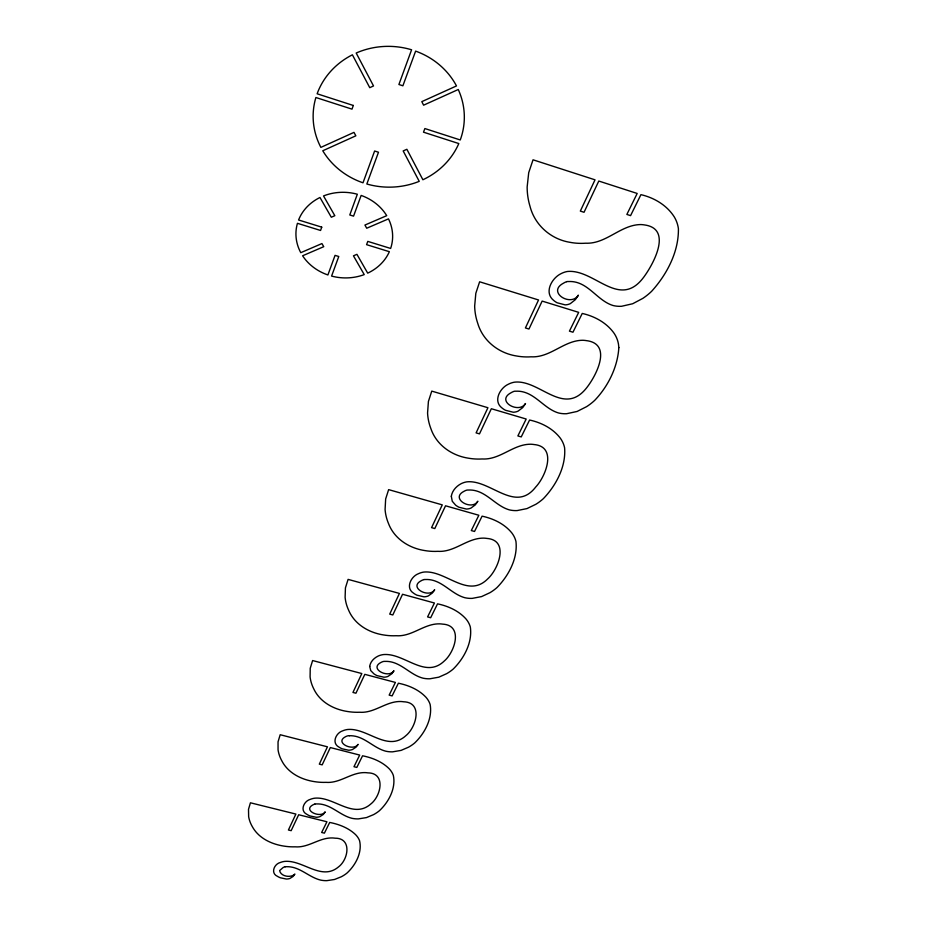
<?xml version="1.0" encoding="UTF-8"?>
<svg xmlns="http://www.w3.org/2000/svg" width="927" height="927" viewBox="0 0 927 927"><rect width="100%" height="100%" fill="white"/><g stroke="black" fill="none" stroke-linecap="round" stroke-linejoin="round"><path stroke-width="1.39" d="M566.698 281.692L566.026 281.901A14.623 12.352 -10.3 0 0 563.546 283.164C546.432 292.063 570.939 307.312 578.378 295.168L575.343 299.676L570.337 303.627A10.684 9.027 -9.8 0 1 565.146 304.867L557.15 302.781A22.016 18.656 -10.4 0 1 553.396 300.174C543.882 292.283 551.843 278.158 560.835 273.766A19.282 16.338 -10.4 0 1 567.173 271.518C594.497 268.563 619.306 310.139 643.72 277.196C653.326 264.23 672.967 228.656 644.346 224.913A22.769 19.305 -16 0 0 640.511 224.566C620.395 224.902 606.293 244.125 585.609 243.21A54.902 48.053 -15.4 0 1 569.792 242.283C550.777 239.166 534.694 224.983 529.977 206.176A85.748 74.844 -17.9 0 1 527.15 186.976L528.714 172.654L533.037 159.803L595.018 179.826L580.325 211.089L584.045 212.283L598.784 181.043L637.185 193.453L626.861 214.438L630.569 215.632L640.928 194.658C654.207 197.706 666.895 205.261 674.288 216.93A42.503 36.165 -16.3 0 1 678.402 228.61C678.854 251.785 666.884 274.485 651.565 291.368A59.734 50.742 -13.7 0 1 642.874 298.355L632.678 303.743L621.577 306.281A25.284 21.205 -13.3 0 1 612.99 305.493C596.571 300.452 587.672 280.487 568.552 281.541A5.608 4.762 -10.3 0 0 566.687 281.646M314.832 804.103L315.307 803.987A4.171 2.723 4.7 0 1 316.617 803.929C330.348 803.373 339.444 815.25 351.936 818.309A18.633 12.213 3.6 0 0 358.401 818.889L366.455 817.591L373.546 814.636A43.94 29.038 4 0 0 379.375 810.754C388.68 802.075 396.072 788.379 393.349 775.447A31.031 20.672 3.5 0 0 389.224 768.796C382.086 761.658 372.318 757.73 362.561 755.795L356.825 767.429L353.975 766.71L359.699 755.065L330.325 747.556L322.179 764.856L319.317 764.138L327.44 746.814L280.186 734.729L278.042 741.832L278.054 749.816A62.294 42.236 4.2 0 0 281.715 760.627C287.926 772.909 301.09 779.549 314.218 781.6A40.139 27.08 4.7 0 0 326.014 782.353C340.116 783.5 351.159 772.261 364.983 772.608A16.64 11.054 3.4 0 1 367.845 772.863C386.142 772.979 381.02 796.05 370.846 803.964C353.083 819.595 333.894 796.328 314.786 798.182A14.311 9.363 4.6 0 0 310.267 799.375C303.766 801.079 299.537 810.905 306.988 814.393A16.338 10.684 4.7 0 0 310.012 815.945L316.165 817.255A7.949 5.18 4.7 0 0 319.931 816.617L323.326 814.427L325.192 811.878C320.812 818.738 302.075 810.395 313.083 804.787A10.857 7.092 4.6 0 1 314.821 804.091M423.929 579.607L423.372 579.757A12.41 9.224 1.1 0 0 421.333 580.673C407.915 587.37 429.143 598.854 434.67 589.723L432.33 593.037L428.286 595.934A9.073 6.732 1.3 0 1 423.906 596.803L416.953 595.18A18.679 13.917 1.2 0 1 413.604 593.199C405.169 588.008 410.997 576.385 418.483 573.686A16.362 12.178 1.2 0 1 423.766 572.075C445.702 569.804 467.614 599.19 487.718 578.877C498.541 569.155 509.526 540.082 486.791 538.413A19.108 14.426 -1.2 0 0 483.512 538.123C467.092 537.996 454.693 552.457 437.88 551.333A46.118 35.562 0.6 0 1 424.369 550.499C408.888 548.054 394.207 538.61 388.517 523.546A71.68 55.504 -0.4 0 1 385.087 509.433L385.655 498.969L388.633 489.63L442.272 504.867L431.565 527.637L434.809 528.552L445.539 505.794L478.842 515.25L471.31 530.557L474.531 531.461L482.086 516.165C493.291 518.552 504.369 523.825 511.75 532.828A35.643 26.999 -1.1 0 1 515.957 541.461C517.892 558.471 508.668 575.702 496.965 587.579A50.371 37.868 -0.1 0 1 489.954 592.689L481.577 596.594L472.237 598.378A21.344 15.875 -0.5 0 1 464.856 597.718C450.673 593.871 441.403 578.715 425.435 579.514A4.762 3.546 1.3 0 0 423.917 579.572M285.273 866.768L284.821 866.872A10.429 6.535 5.2 0 0 283.164 867.498L279.63 870.569C280.603 876.502 290.951 878.205 294.89 874.08L293.141 876.421L289.931 878.448A7.636 4.774 5.3 0 1 286.327 879.028L280.406 877.799A15.701 9.861 5.2 0 1 277.474 876.351C270.313 873.28 274.125 863.952 280.36 862.492A13.754 8.633 5.2 0 1 284.67 861.403C302.99 859.677 321.414 881.322 338.517 866.907C348.482 859.433 352.133 837.996 335.064 838.193A15.968 10.185 4.2 0 0 332.318 837.95C319.189 837.568 308.529 847.962 295.157 846.826A38.505 24.913 5.3 0 1 283.836 846.084C271.321 844.149 258.633 838.17 252.329 826.652A59.734 38.841 4.9 0 1 248.645 816.675L248.506 809.317L250.429 802.794L295.887 814.068L288.413 830.001L291.159 830.673L298.668 814.752L326.93 821.762L321.657 832.469L324.404 833.153L329.688 822.446C339.039 824.265 348.436 827.869 355.458 834.509A29.768 19.038 4.3 0 1 359.549 840.65C362.434 852.527 355.516 865.32 346.825 873.199A42.178 26.756 4.7 0 1 341.31 876.768L334.566 879.468L326.872 880.65A17.891 11.263 4.4 0 1 320.649 880.105C308.633 877.243 299.641 866.235 286.524 866.71A3.998 2.514 5.3 0 0 285.261 866.745M349.305 735.737C363.697 735.111 372.886 747.938 385.899 751.229A19.455 13.279 2.7 0 0 392.642 751.832L401.078 750.395L408.552 747.174A45.863 31.611 3 0 0 414.728 742.933C424.74 733.327 432.654 718.61 430.14 704.497A32.41 22.515 2.4 0 0 425.968 697.266C418.737 689.584 408.575 685.273 398.378 683.211L392.121 695.899L389.155 695.111L395.4 682.423L364.821 674.346L355.933 693.222L352.955 692.446L361.82 673.547L312.608 660.545L310.232 668.297L310.093 676.988A65.099 46.083 3.2 0 0 313.708 688.761C319.792 701.878 333.442 709.306 347.254 711.461A41.935 29.548 3.8 0 0 359.583 712.249C374.485 713.396 385.945 701.218 400.545 701.507A17.37 12.039 2.4 0 1 403.523 701.774C423.164 702.295 416.35 727.162 405.968 735.586C387.498 752.573 367.474 727.498 347.509 729.503A14.936 10.185 3.8 0 0 342.758 730.812C335.98 732.793 331.263 743.153 339.027 747.139A17.045 11.622 3.9 0 0 342.156 748.807L348.552 750.21A8.285 5.632 3.9 0 0 352.503 749.503L356.084 747.104L358.089 744.346C353.384 751.855 333.871 742.62 345.597 736.675A11.333 7.706 3.8 0 1 347.428 735.922L347.938 735.806A4.345 2.966 3.9 0 1 349.305 735.737M618.842 347.567C617.66 367.104 608.17 386.316 594.671 400.394A56.083 45.944 -7 0 1 586.606 406.652L577.104 411.461L566.652 413.709A23.754 19.212 -7.1 0 1 558.506 412.967C542.909 408.378 533.767 390.221 515.818 391.217A5.284 4.311 -4.5 0 0 514.137 391.31L513.523 391.542A13.778 11.182 -4.6 0 0 511.206 392.666C495.238 400.939 518.9 414.323 525.505 403.535L522.735 407.579L518.1 411.125A10.07 8.169 -4.3 0 1 513.21 412.225L505.586 410.313A20.73 16.871 -4.6 0 1 501.982 407.95C492.84 401.113 500.001 387.915 508.425 384.195A18.158 14.774 -4.6 0 1 514.369 382.191C538.9 379.189 562.365 415.377 584.914 389.885C595.18 378.228 613.79 343.79 586.2 340.603A21.333 17.497 -8.8 0 0 582.573 340.279C563.859 340.418 550.371 357.834 531.136 356.814A51.437 43.395 -7.1 0 1 516.177 355.922C498.517 353.071 482.851 340.765 477.753 323.349A80.151 67.683 -8.9 0 1 474.659 306.107L475.829 293.291L479.63 281.796L538.552 299.977L525.412 327.949L528.958 329.039L542.144 301.09L578.68 312.353L569.433 331.136L572.967 332.225L582.237 313.453C594.74 316.246 606.849 322.886 614.288 333.558A39.803 32.769 -8.9 0 1 618.46 344.056L618.842 347.567M369.711 666.467L370.742 670.615L373.94 673.859A17.822 12.688 2.8 0 0 377.173 675.667L383.836 677.173A8.656 6.141 2.9 0 0 387.984 676.397L391.797 673.767L393.952 670.742C388.865 679.004 368.529 668.749 381.032 662.423A11.842 8.413 2.7 0 1 382.967 661.6L383.511 661.472A4.542 3.233 2.8 0 1 384.937 661.391C400.07 660.673 409.328 674.601 422.897 678.147A20.348 14.496 1.4 0 0 429.943 678.773L438.807 677.185L446.698 673.639A47.984 34.519 1.8 0 0 453.268 669.004C464.068 658.344 472.585 642.457 470.325 627A33.928 24.612 1 0 0 466.13 619.12C458.807 610.812 448.204 606.061 437.532 603.848L430.673 617.741L427.59 616.907L434.427 603.002L402.55 594.277L392.805 614.96L389.711 614.114L399.421 593.419L348.088 579.387L345.435 587.869L345.111 597.382A68.192 50.464 1.7 0 0 348.645 610.244C354.566 624.277 368.737 632.62 383.326 634.914A43.905 32.341 2.5 0 0 396.211 635.725C412.005 636.872 423.917 623.628 439.375 623.848A18.192 13.152 0.9 0 1 442.503 624.114C463.593 625.146 454.867 651.994 444.265 661.021C425.018 679.561 404.102 652.457 383.199 654.601A15.608 11.112 2.8 0 0 378.193 656.049C374.056 657.985 370.255 661.751 369.711 666.467M451.322 496.281L452.26 501.264L455.62 505.134A19.641 15.295 -1.1 0 0 459.097 507.289L466.374 509.039A9.537 7.404 -0.9 0 0 470.986 508.066L475.308 504.867L477.845 501.217C471.808 511.345 449.653 498.483 464.033 491.31A13.048 10.139 -1.1 0 1 466.2 490.302L466.802 490.14A5.006 3.905 -1 0 1 468.378 490.035C485.284 489.12 494.52 505.69 509.387 509.885A22.468 17.439 -3.1 0 0 517.115 510.58L526.988 508.587L535.899 504.265A53.024 41.645 -2.8 0 0 543.396 498.622C556.142 485.331 566.142 466.548 564.601 447.776A37.567 29.71 -4.2 0 0 560.406 438.286C552.979 428.494 541.403 422.596 529.584 420.024L521.241 436.918L517.869 435.933L526.188 419.027L491.345 408.726L479.479 433.882L476.096 432.886L487.926 407.718L431.762 391.113L428.413 401.449L427.567 413.002A75.597 61.205 -3.6 0 0 430.858 428.552C436.281 444.728 451.472 455.481 467.961 458.112A48.586 39.224 -2.3 0 0 482.167 458.969C500.105 460.047 513.037 444.218 530.534 444.23A20.139 15.863 -4.2 0 1 533.975 444.531C557.382 446.547 545.957 476.2 535.725 487.011C515.122 513.685 490.545 479.34 466.814 481.855A17.207 13.395 -1.1 0 0 461.217 483.651C456.362 486.142 452.144 490.742 451.322 496.281M353.291 105.458L352.005 109.143L315.887 97.509A75.608 70.394 2.5 0 0 320.869 147.381L353.975 132.376L355.852 135.817L322.77 150.765A75.608 70.394 2.5 0 0 363.002 182.804L374.612 151.008L378.494 152.237L366.837 184.01A75.608 70.394 2.5 0 0 419.236 181.344L403.175 150.939L406.872 149.293L422.897 179.757A75.608 70.394 2.5 0 0 458.807 143.558L423.488 132.179L424.879 128.552L460.255 139.965A75.608 70.394 2.5 0 0 458.262 89.513L423.604 105.18L421.808 101.646L456.49 85.933A75.608 70.394 2.5 0 0 415.62 51.112L402.886 85.805L398.9 84.508L411.588 49.78A75.608 70.394 2.5 0 0 356.188 53.024L373.523 85.944L369.757 87.683L352.399 54.809A75.608 70.394 2.5 0 0 317.127 93.789L353.291 105.458M321.739 227.15L320.568 230.464L297.44 223.314A48.424 42.735 6.6 0 0 300.777 252.677L321.924 243.569L323.743 246.686L302.608 255.771A48.424 42.735 6.6 0 0 327.903 274.96L335.053 255.365L338.772 256.501L331.588 276.084A48.424 42.735 6.6 0 0 364.23 274.601L353.454 255.817L356.93 254.334L367.695 273.141A48.424 42.735 6.6 0 0 389.363 251.692L366.571 244.658L367.799 241.391L390.638 248.448A48.424 42.735 6.6 0 0 388.483 218.876L366.71 228.227L364.925 225.052L386.721 215.667A48.424 42.735 6.6 0 0 361.148 195.423L353.558 216.142L349.78 214.971L357.335 194.23A48.424 42.735 6.6 0 0 323.523 195.933L334.832 215.701L331.31 217.242L319.977 197.497A48.424 42.735 6.6 0 0 298.575 219.989L321.739 227.15"/></g></svg>
